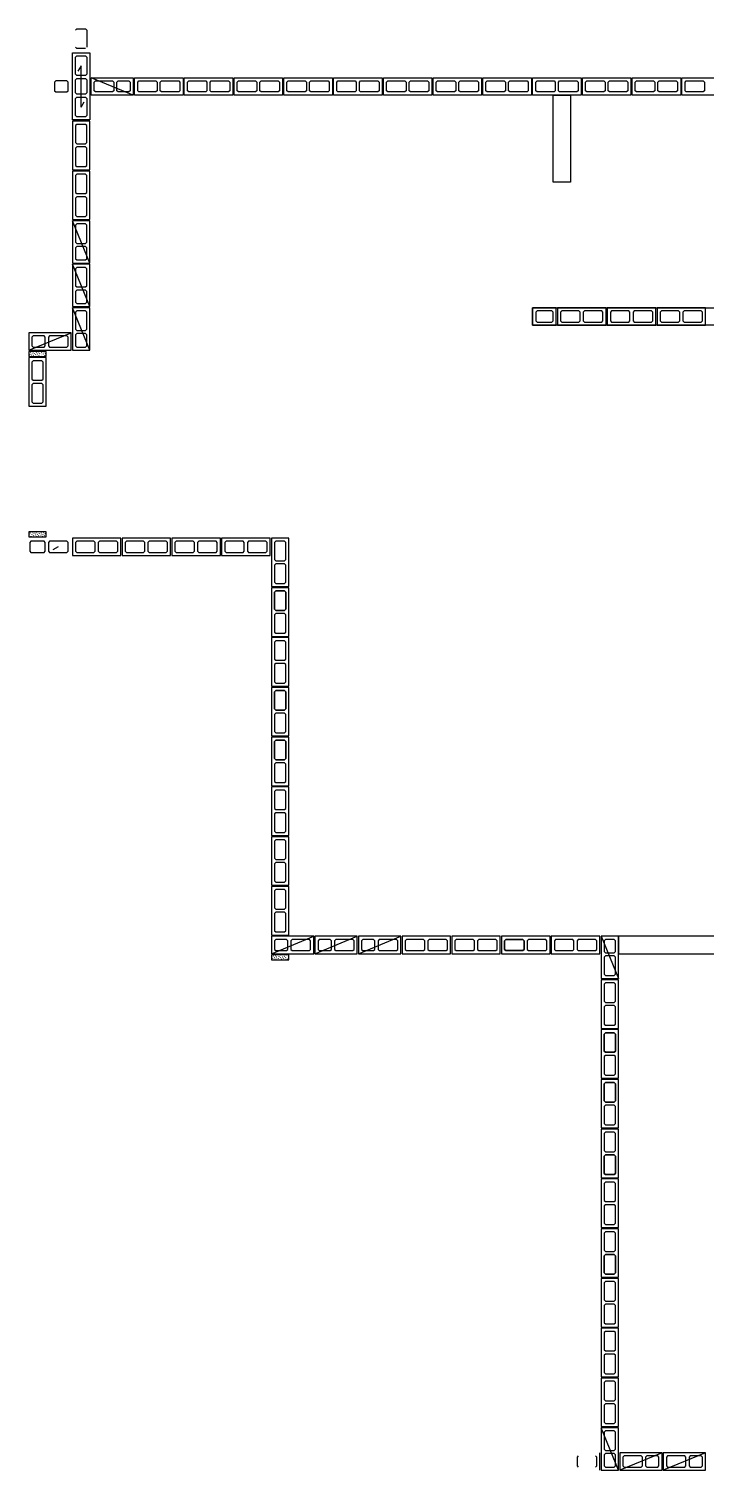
# Model space of a CAD drawing. Header units: millimetres. Extents: x 4930 to 18020, y -11120 to 463.
# Drawn here: x 4930 to 10375, y -11120 to 463 of the extents above; entities that cross this region are included whole.
import ezdxf

# ---------------------------------------------------------------- set-up
doc = ezdxf.new("R2010")
doc.units = ezdxf.units.MM
doc.layers.add('ESTRUTURA - ARQ-STA - BLOCOS_ESTRUTURAIS', color=250, linetype='Continuous')
doc.layers.add('F2_LAZOS_ALVENARIA', color=7, linetype='Continuous')

msp = doc.modelspace()

# ---------------------------------------------------------------- linework, layer by layer
at = {"layer": 'ESTRUTURA - ARQ-STA - BLOCOS_ESTRUTURAIS'}
for p, q in [((5350, 166), (5325, 123)), ((5350, -166), (5350, 166)), ((5770, -70), (5430, 70)), ((5350, -166), (5375, -123)), ((5420, -1420), (5280, -1080)), ((5420, -1770), (5280, -1430)), ((5420, -2120), (5280, -1780)), ((4930, -2120), (5270, -1980)), ((4930, -2146), (4930, -2146)), ((4930, -2168), (4930, -2168)), ((4936, -2130), (4936, -2130)), ((4938, -2132), (4938, -2132)), ((4939, -2155), (4940, -2157)), ((4944, -2138), (4946, -2140)), ((4950, -2166), (4951, -2168)), ((4955, -2149), (4957, -2151)), ((4958, -2130), (4958, -2130)), ((4961, -2133), (4963, -2135)), ((4966, -2161), (4968, -2162)), ((4969, -2141), (4969, -2141)), ((4972, -2144), (4974, -2146)), ((4980, -2130), (4980, -2130)), ((4983, -2155), (4985, -2157)), ((4989, -2139), (4991, -2141)), ((4994, -2167), (4996, -2168)), ((5000, -2150), (5002, -2152)), ((5002, -2130), (5002, -2130)), ((5005, -2133), (5007, -2135)), ((5011, -2161), (5013, -2163)), ((5017, -2144), (5018, -2146)), ((5024, -2130), (5024, -2130)), ((5028, -2156), (5030, -2157)), ((5031, -2159), (5031, -2159)), ((5033, -2139), (5035, -2141)), ((5039, -2167), (5041, -2169)), ((5044, -2150), (5046, -2152)), ((5046, -2130), (5046, -2130)), ((5050, -2133), (5051, -2135)), ((5056, -2161), (5057, -2163)), ((5061, -2145), (5063, -2146)), ((5062, -2168), (5062, -2168)), ((5068, -2130), (5068, -2130)), ((4938, -3582), (4938, -3582)), ((4944, -3589), (4943, -3587)), ((4961, -3583), (4959, -3581)), ((4989, -3589), (4987, -3587)), ((5005, -3583), (5004, -3582)), ((5033, -3589), (5032, -3588)), ((5050, -3584), (5048, -3582)), ((5070, -3582), (5070, -3582)), ((4932, -3620), (4932, -3620)), ((4939, -3605), (4937, -3604)), ((4950, -3617), (4948, -3615)), ((4956, -3600), (4954, -3598)), ((4954, -3620), (4954, -3620)), ((4967, -3611), (4965, -3609)), ((4969, -3591), (4969, -3591)), ((4972, -3594), (4970, -3593)), ((4976, -3620), (4976, -3620)), ((4983, -3606), (4982, -3604)), ((4995, -3617), (4993, -3615)), ((5000, -3600), (4998, -3598)), ((4998, -3620), (4998, -3620)), ((5011, -3611), (5009, -3609)), ((5017, -3595), (5015, -3593)), ((5020, -3620), (5020, -3620)), ((5028, -3606), (5026, -3604)), ((5031, -3609), (5031, -3609)), ((5039, -3617), (5037, -3615)), ((5042, -3620), (5042, -3620)), ((5045, -3601), (5043, -3599)), ((5056, -3612), (5054, -3610)), ((5061, -3595), (5060, -3593)), ((5062, -3618), (5062, -3618)), ((5064, -3620), (5064, -3620)), ((5070, -3604), (5070, -3604)), ((5166, -3700), (5123, -3725)), ((6880, -6970), (7220, -6830)), ((7230, -6970), (7570, -6830)), ((7580, -6970), (7920, -6830)), ((9530, -6830), (9670, -7170)), ((6880, -6996), (6880, -6996)), ((6880, -7018), (6880, -7018)), ((6886, -6980), (6886, -6980)), ((6888, -6982), (6888, -6982)), ((6888, -7005), (6890, -7007)), ((6894, -6988), (6896, -6990)), ((6900, -7016), (6901, -7018)), ((6905, -6999), (6907, -7001)), ((6908, -6980), (6908, -6980)), ((6911, -6983), (6912, -6985)), ((6916, -7011), (6918, -7012)), ((6919, -6991), (6919, -6991)), ((6922, -6994), (6924, -6996)), ((6930, -6980), (6930, -6980)), ((6933, -7005), (6935, -7007)), ((6939, -6989), (6940, -6991)), ((6944, -7017), (6946, -7018)), ((6950, -7000), (6952, -7002)), ((6952, -6980), (6952, -6980)), ((6955, -6983), (6957, -6985)), ((6961, -7011), (6963, -7013)), ((6967, -6994), (6968, -6996)), ((6974, -6980), (6974, -6980)), ((6978, -7006), (6979, -7007)), ((6981, -7009), (6981, -7009)), ((6983, -6989), (6985, -6991)), ((6989, -7017), (6991, -7019)), ((6994, -7000), (6996, -7002)), ((6996, -6980), (6996, -6980)), ((7000, -6983), (7001, -6985)), ((7006, -7011), (7007, -7013)), ((7011, -6995), (7013, -6996)), ((7012, -7018), (7012, -7018)), ((7018, -6980), (7018, -6980)), ((9670, -11120), (9530, -10780)), ((10020, -10980), (9680, -11120)), ((10370, -10980), (10030, -11120))]:
    msp.add_line(p, q, dxfattribs=at)
for points in [[(5305, 453), (5315, 463), (5385, 463)], [(5385, 463), (5395, 453), (5395, 315)], [(5420, 270), (5420, -270), (5280, -270), (5280, 270), (5420, 270)], [(5385, 305), (5315, 305), (5305, 315)], [(5385, 245), (5395, 235), (5395, 98), (5385, 88), (5315, 88), (5305, 98), (5305, 235), (5315, 245), (5385, 245)], [(5245, 35), (5235, 45), (5147, 45), (5137, 35), (5137, -35), (5147, -45), (5235, -45), (5245, -35), (5245, 35)], [(5385, 63), (5395, 53), (5395, -52), (5385, -62), (5315, -62), (5305, -52), (5305, 53), (5315, 63), (5385, 63)], [(5770, -70), (5430, -70), (5430, 70), (5770, 70), (5770, -70)], [(5612, -35), (5602, -45), (5465, -45), (5455, -35), (5455, 35), (5465, 45), (5602, 45), (5612, 35), (5612, -35)], [(5745, -35), (5735, -45), (5647, -45), (5637, -35), (5637, 35), (5647, 45), (5735, 45), (5745, 35), (5745, -35)], [(5780, 70), (6170, 70), (6170, -70), (5780, -70), (5780, 70)], [(5805, 35), (5815, 45), (5952, 45), (5962, 35), (5962, -35), (5952, -45), (5815, -45), (5805, -35), (5805, 35)], [(5987, 35), (5997, 45), (6135, 45), (6145, 35), (6145, -35), (6135, -45), (5997, -45), (5987, -35), (5987, 35)], [(6180, 70), (6570, 70), (6570, -70), (6180, -70), (6180, 70)], [(6205, 35), (6215, 45), (6352, 45), (6362, 35), (6362, -35), (6352, -45), (6215, -45), (6205, -35), (6205, 35)], [(6387, 35), (6397, 45), (6535, 45), (6545, 35), (6545, -35), (6535, -45), (6397, -45), (6387, -35), (6387, 35)], [(6580, 70), (6970, 70), (6970, -70), (6580, -70), (6580, 70)], [(6605, 35), (6615, 45), (6752, 45), (6762, 35), (6762, -35), (6752, -45), (6615, -45), (6605, -35), (6605, 35)], [(6787, 35), (6797, 45), (6935, 45), (6945, 35), (6945, -35), (6935, -45), (6797, -45), (6787, -35), (6787, 35)], [(6980, 70), (7370, 70), (7370, -70), (6980, -70), (6980, 70)], [(7005, 35), (7015, 45), (7152, 45), (7162, 35), (7162, -35), (7152, -45), (7015, -45), (7005, -35), (7005, 35)], [(7187, 35), (7197, 45), (7335, 45), (7345, 35), (7345, -35), (7335, -45), (7197, -45), (7187, -35), (7187, 35)], [(7380, 70), (7770, 70), (7770, -70), (7380, -70), (7380, 70)], [(7405, 35), (7415, 45), (7552, 45), (7562, 35), (7562, -35), (7552, -45), (7415, -45), (7405, -35), (7405, 35)], [(7587, 35), (7597, 45), (7735, 45), (7745, 35), (7745, -35), (7735, -45), (7597, -45), (7587, -35), (7587, 35)], [(7780, 70), (8170, 70), (8170, -70), (7780, -70), (7780, 70)], [(7805, 35), (7815, 45), (7952, 45), (7962, 35), (7962, -35), (7952, -45), (7815, -45), (7805, -35), (7805, 35)], [(7987, 35), (7997, 45), (8135, 45), (8145, 35), (8145, -35), (8135, -45), (7997, -45), (7987, -35), (7987, 35)], [(8180, 70), (8570, 70), (8570, -70), (8180, -70), (8180, 70)], [(8205, 35), (8215, 45), (8352, 45), (8362, 35), (8362, -35), (8352, -45), (8215, -45), (8205, -35), (8205, 35)], [(8387, 35), (8397, 45), (8535, 45), (8545, 35), (8545, -35), (8535, -45), (8397, -45), (8387, -35), (8387, 35)], [(8580, 70), (8970, 70), (8970, -70), (8580, -70), (8580, 70)], [(8605, 35), (8615, 45), (8752, 45), (8762, 35), (8762, -35), (8752, -45), (8615, -45), (8605, -35), (8605, 35)], [(8787, 35), (8797, 45), (8935, 45), (8945, 35), (8945, -35), (8935, -45), (8797, -45), (8787, -35), (8787, 35)], [(8980, 70), (9370, 70), (9370, -70), (8980, -70), (8980, 70)], [(9005, 35), (9015, 45), (9152, 45), (9162, 35), (9162, -35), (9152, -45), (9015, -45), (9005, -35), (9005, 35)], [(9187, 35), (9197, 45), (9335, 45), (9345, 35), (9345, -35), (9335, -45), (9197, -45), (9187, -35), (9187, 35)], [(9380, 70), (9770, 70), (9770, -70), (9380, -70), (9380, 70)], [(9405, 35), (9415, 45), (9552, 45), (9562, 35), (9562, -35), (9552, -45), (9415, -45), (9405, -35), (9405, 35)], [(9587, 35), (9597, 45), (9735, 45), (9745, 35), (9745, -35), (9735, -45), (9597, -45), (9587, -35), (9587, 35)], [(9780, 70), (10170, 70), (10170, -70), (9780, -70), (9780, 70)], [(9805, 35), (9815, 45), (9952, 45), (9962, 35), (9962, -35), (9952, -45), (9815, -45), (9805, -35), (9805, 35)], [(9987, 35), (9997, 45), (10135, 45), (10145, 35), (10145, -35), (10135, -45), (9997, -45), (9987, -35), (9987, 35)], [(10180, 70), (10570, 70), (10570, -70), (10180, -70), (10180, 70)], [(10205, 35), (10215, 45), (10352, 45), (10362, 35), (10362, -35), (10352, -45), (10215, -45), (10205, -35), (10205, 35)], [(5385, -87), (5395, -97), (5395, -235), (5385, -245), (5315, -245), (5305, -235), (5305, -97), (5315, -87), (5385, -87)], [(5420, -670), (5420, -280), (5280, -280), (5280, -670), (5420, -670)], [(5385, -462), (5395, -452), (5395, -315), (5385, -305), (5315, -305), (5305, -315), (5305, -452), (5315, -462), (5385, -462)], [(5385, -645), (5395, -635), (5395, -497), (5385, -487), (5315, -487), (5305, -497), (5305, -635), (5315, -645), (5385, -645)], [(5420, -1070), (5420, -680), (5280, -680), (5280, -1070), (5420, -1070)], [(5385, -862), (5395, -852), (5395, -715), (5385, -705), (5315, -705), (5305, -715), (5305, -852), (5315, -862), (5385, -862)], [(5385, -1045), (5395, -1035), (5395, -897), (5385, -887), (5315, -887), (5305, -897), (5305, -1035), (5315, -1045), (5385, -1045)], [(5420, -1420), (5420, -1080), (5280, -1080), (5280, -1420), (5420, -1420)], [(5385, -1262), (5395, -1252), (5395, -1115), (5385, -1105), (5315, -1105), (5305, -1115), (5305, -1252), (5315, -1262), (5385, -1262)], [(5385, -1395), (5395, -1385), (5395, -1297), (5385, -1287), (5315, -1287), (5305, -1297), (5305, -1385), (5315, -1395), (5385, -1395)], [(5420, -1770), (5420, -1430), (5280, -1430), (5280, -1770), (5420, -1770)], [(5385, -1612), (5395, -1602), (5395, -1465), (5385, -1455), (5315, -1455), (5305, -1465), (5305, -1602), (5315, -1612), (5385, -1612)], [(5385, -1745), (5395, -1735), (5395, -1647), (5385, -1637), (5315, -1637), (5305, -1647), (5305, -1735), (5315, -1745), (5385, -1745)], [(5420, -2120), (5420, -1780), (5280, -1780), (5280, -2120), (5420, -2120)], [(5385, -1962), (5395, -1952), (5395, -1815), (5385, -1805), (5315, -1805), (5305, -1815), (5305, -1952), (5315, -1962), (5385, -1962)], [(9170, -1780), (8980, -1780), (8980, -1920), (9170, -1920), (9170, -1780)], [(9145, -1815), (9135, -1805), (9015, -1805), (9005, -1815), (9005, -1885), (9015, -1895), (9135, -1895), (9145, -1885), (9145, -1815)], [(9570, -1780), (9180, -1780), (9180, -1920), (9570, -1920), (9570, -1780)], [(9362, -1815), (9352, -1805), (9215, -1805), (9205, -1815), (9205, -1885), (9215, -1895), (9352, -1895), (9362, -1885), (9362, -1815)], [(9545, -1815), (9535, -1805), (9397, -1805), (9387, -1815), (9387, -1885), (9397, -1895), (9535, -1895), (9545, -1885), (9545, -1815)], [(9970, -1780), (9580, -1780), (9580, -1920), (9970, -1920), (9970, -1780)], [(9762, -1815), (9752, -1805), (9615, -1805), (9605, -1815), (9605, -1885), (9615, -1895), (9752, -1895), (9762, -1885), (9762, -1815)], [(9762, -1815), (9752, -1805), (9615, -1805), (9605, -1815), (9605, -1885), (9615, -1895), (9752, -1895), (9762, -1885), (9762, -1815)], [(9945, -1815), (9935, -1805), (9797, -1805), (9787, -1815), (9787, -1885), (9797, -1895), (9935, -1895), (9945, -1885), (9945, -1815)], [(10370, -1780), (9980, -1780), (9980, -1920), (10370, -1920), (10370, -1780)], [(10162, -1815), (10152, -1805), (10015, -1805), (10005, -1815), (10005, -1885), (10015, -1895), (10152, -1895), (10162, -1885), (10162, -1815)], [(10345, -1815), (10335, -1805), (10197, -1805), (10187, -1815), (10187, -1885), (10197, -1895), (10335, -1895), (10345, -1885), (10345, -1815)], [(10345, -1815), (10335, -1805), (10197, -1805), (10187, -1815), (10187, -1885), (10197, -1895), (10335, -1895), (10345, -1885), (10345, -1815)], [(4930, -2120), (5270, -2120), (5270, -1980), (4930, -1980), (4930, -2120)], [(4955, -2085), (4965, -2095), (5052, -2095), (5062, -2085), (5062, -2015), (5052, -2005), (4965, -2005), (4955, -2015), (4955, -2085)], [(5087, -2085), (5097, -2095), (5235, -2095), (5245, -2085), (5245, -2015), (5235, -2005), (5097, -2005), (5087, -2015), (5087, -2085)], [(5385, -2095), (5395, -2085), (5395, -1997), (5385, -1987), (5315, -1987), (5305, -1997), (5305, -2085), (5315, -2095), (5385, -2095)], [(4930, -2130), (4930, -2170), (5070, -2170), (5070, -2130), (4930, -2130)], [(4930, -2180), (4930, -2570), (5070, -2570), (5070, -2180), (4930, -2180)], [(4965, -2205), (4955, -2215), (4955, -2352), (4965, -2362), (5035, -2362), (5045, -2352), (5045, -2215), (5035, -2205), (4965, -2205)], [(4965, -2387), (4955, -2397), (4955, -2535), (4965, -2545), (5035, -2545), (5045, -2535), (5045, -2397), (5035, -2387), (4965, -2387)], [(5070, -3620), (5070, -3580), (4930, -3580), (4930, -3620), (5070, -3620)], [(5062, -3665), (5052, -3655), (4947, -3655), (4937, -3665), (4937, -3735), (4947, -3745), (5052, -3745), (5062, -3735), (5062, -3665)], [(5245, -3665), (5235, -3655), (5097, -3655), (5087, -3665), (5087, -3735), (5097, -3745), (5235, -3745), (5245, -3735), (5245, -3665)], [(5670, -3630), (5280, -3630), (5280, -3770), (5670, -3770), (5670, -3630)], [(5462, -3665), (5452, -3655), (5315, -3655), (5305, -3665), (5305, -3735), (5315, -3745), (5452, -3745), (5462, -3735), (5462, -3665)], [(5645, -3665), (5635, -3655), (5497, -3655), (5487, -3665), (5487, -3735), (5497, -3745), (5635, -3745), (5645, -3735), (5645, -3665)], [(6070, -3630), (5680, -3630), (5680, -3770), (6070, -3770), (6070, -3630)], [(5862, -3665), (5852, -3655), (5715, -3655), (5705, -3665), (5705, -3735), (5715, -3745), (5852, -3745), (5862, -3735), (5862, -3665)], [(6045, -3665), (6035, -3655), (5897, -3655), (5887, -3665), (5887, -3735), (5897, -3745), (6035, -3745), (6045, -3735), (6045, -3665)], [(6470, -3630), (6080, -3630), (6080, -3770), (6470, -3770), (6470, -3630)], [(6262, -3665), (6252, -3655), (6115, -3655), (6105, -3665), (6105, -3735), (6115, -3745), (6252, -3745), (6262, -3735), (6262, -3665)], [(6445, -3665), (6435, -3655), (6297, -3655), (6287, -3665), (6287, -3735), (6297, -3745), (6435, -3745), (6445, -3735), (6445, -3665)], [(6870, -3630), (6480, -3630), (6480, -3770), (6870, -3770), (6870, -3630)], [(6662, -3665), (6652, -3655), (6515, -3655), (6505, -3665), (6505, -3735), (6515, -3745), (6652, -3745), (6662, -3735), (6662, -3665)], [(6845, -3665), (6835, -3655), (6697, -3655), (6687, -3665), (6687, -3735), (6697, -3745), (6835, -3745), (6845, -3735), (6845, -3665)], [(6880, -3630), (6880, -4020), (7020, -4020), (7020, -3630), (6880, -3630)], [(6915, -3655), (6905, -3665), (6905, -3802), (6915, -3812), (6985, -3812), (6995, -3802), (6995, -3665), (6985, -3655), (6915, -3655)], [(6915, -3837), (6905, -3847), (6905, -3985), (6915, -3995), (6985, -3995), (6995, -3985), (6995, -3847), (6985, -3837), (6915, -3837)], [(6880, -4030), (6880, -4420), (7020, -4420), (7020, -4030), (6880, -4030)], [(6915, -4055), (6905, -4065), (6905, -4202), (6915, -4212), (6985, -4212), (6995, -4202), (6995, -4065), (6985, -4055), (6915, -4055)], [(6985, -4055), (6995, -4065), (6995, -4202), (6985, -4212), (6915, -4212), (6905, -4202), (6905, -4065), (6915, -4055), (6985, -4055)], [(6915, -4237), (6905, -4247), (6905, -4385), (6915, -4395), (6985, -4395), (6995, -4385), (6995, -4247), (6985, -4237), (6915, -4237)], [(6915, -4237), (6905, -4247), (6905, -4385), (6915, -4395), (6985, -4395), (6995, -4385), (6995, -4247), (6985, -4237), (6915, -4237)], [(6880, -4430), (6880, -4820), (7020, -4820), (7020, -4430), (6880, -4430)], [(6915, -4455), (6905, -4465), (6905, -4602), (6915, -4612), (6985, -4612), (6995, -4602), (6995, -4465), (6985, -4455), (6915, -4455)], [(6915, -4637), (6905, -4647), (6905, -4785), (6915, -4795), (6985, -4795), (6995, -4785), (6995, -4647), (6985, -4637), (6915, -4637)], [(6915, -4637), (6905, -4647), (6905, -4785), (6915, -4795), (6985, -4795), (6995, -4785), (6995, -4647), (6985, -4637), (6915, -4637)], [(6880, -4830), (6880, -5220), (7020, -5220), (7020, -4830), (6880, -4830)], [(6915, -4855), (6905, -4865), (6905, -5002), (6915, -5012), (6985, -5012), (6995, -5002), (6995, -4865), (6985, -4855), (6915, -4855)], [(6985, -4855), (6995, -4865), (6995, -5002), (6985, -5012), (6915, -5012), (6905, -5002), (6905, -4865), (6915, -4855), (6985, -4855)], [(6915, -5037), (6905, -5047), (6905, -5185), (6915, -5195), (6985, -5195), (6995, -5185), (6995, -5047), (6985, -5037), (6915, -5037)], [(6880, -5230), (6880, -5620), (7020, -5620), (7020, -5230), (6880, -5230)], [(6915, -5255), (6905, -5265), (6905, -5402), (6915, -5412), (6985, -5412), (6995, -5402), (6995, -5265), (6985, -5255), (6915, -5255)], [(6985, -5255), (6995, -5265), (6995, -5402), (6985, -5412), (6915, -5412), (6905, -5402), (6905, -5265), (6915, -5255), (6985, -5255)], [(6915, -5437), (6905, -5447), (6905, -5585), (6915, -5595), (6985, -5595), (6995, -5585), (6995, -5447), (6985, -5437), (6915, -5437)], [(6880, -5630), (6880, -6020), (7020, -6020), (7020, -5630), (6880, -5630)], [(6915, -5655), (6905, -5665), (6905, -5802), (6915, -5812), (6985, -5812), (6995, -5802), (6995, -5665), (6985, -5655), (6915, -5655)], [(6915, -5837), (6905, -5847), (6905, -5985), (6915, -5995), (6985, -5995), (6995, -5985), (6995, -5847), (6985, -5837), (6915, -5837)], [(6880, -6030), (6880, -6420), (7020, -6420), (7020, -6030), (6880, -6030)], [(6915, -6055), (6905, -6065), (6905, -6202), (6915, -6212), (6985, -6212), (6995, -6202), (6995, -6065), (6985, -6055), (6915, -6055)], [(6915, -6237), (6905, -6247), (6905, -6385), (6915, -6395), (6985, -6395), (6995, -6385), (6995, -6247), (6985, -6237), (6915, -6237)], [(6880, -6430), (6880, -6820), (7020, -6820), (7020, -6430), (6880, -6430)], [(6915, -6455), (6905, -6465), (6905, -6602), (6915, -6612), (6985, -6612), (6995, -6602), (6995, -6465), (6985, -6455), (6915, -6455)], [(6915, -6637), (6905, -6647), (6905, -6785), (6915, -6795), (6985, -6795), (6995, -6785), (6995, -6647), (6985, -6637), (6915, -6637)], [(6880, -6970), (7220, -6970), (7220, -6830), (6880, -6830), (6880, -6970)], [(7230, -6970), (7570, -6970), (7570, -6830), (7230, -6830), (7230, -6970)], [(7580, -6970), (7920, -6970), (7920, -6830), (7580, -6830), (7580, -6970)], [(8320, -6830), (7930, -6830), (7930, -6970), (8320, -6970), (8320, -6830)], [(8720, -6830), (8330, -6830), (8330, -6970), (8720, -6970), (8720, -6830)], [(9120, -6830), (8730, -6830), (8730, -6970), (9120, -6970), (9120, -6830)], [(9520, -6830), (9130, -6830), (9130, -6970), (9520, -6970), (9520, -6830)], [(9530, -6830), (9530, -7170), (9670, -7170), (9670, -6830), (9530, -6830)], [(6905, -6935), (6915, -6945), (7002, -6945), (7012, -6935), (7012, -6865), (7002, -6855), (6915, -6855), (6905, -6865), (6905, -6935)], [(7037, -6935), (7047, -6945), (7185, -6945), (7195, -6935), (7195, -6865), (7185, -6855), (7047, -6855), (7037, -6865), (7037, -6935)], [(7255, -6935), (7265, -6945), (7352, -6945), (7362, -6935), (7362, -6865), (7352, -6855), (7265, -6855), (7255, -6865), (7255, -6935)], [(7387, -6935), (7397, -6945), (7535, -6945), (7545, -6935), (7545, -6865), (7535, -6855), (7397, -6855), (7387, -6865), (7387, -6935)], [(7605, -6935), (7615, -6945), (7702, -6945), (7712, -6935), (7712, -6865), (7702, -6855), (7615, -6855), (7605, -6865), (7605, -6935)], [(7737, -6935), (7747, -6945), (7885, -6945), (7895, -6935), (7895, -6865), (7885, -6855), (7747, -6855), (7737, -6865), (7737, -6935)], [(8112, -6865), (8102, -6855), (7965, -6855), (7955, -6865), (7955, -6935), (7965, -6945), (8102, -6945), (8112, -6935), (8112, -6865)], [(8295, -6865), (8285, -6855), (8147, -6855), (8137, -6865), (8137, -6935), (8147, -6945), (8285, -6945), (8295, -6935), (8295, -6865)], [(8512, -6865), (8502, -6855), (8365, -6855), (8355, -6865), (8355, -6935), (8365, -6945), (8502, -6945), (8512, -6935), (8512, -6865)], [(8695, -6865), (8685, -6855), (8547, -6855), (8537, -6865), (8537, -6935), (8547, -6945), (8685, -6945), (8695, -6935), (8695, -6865)], [(8912, -6865), (8902, -6855), (8765, -6855), (8755, -6865), (8755, -6935), (8765, -6945), (8902, -6945), (8912, -6935), (8912, -6865)], [(8755, -6865), (8765, -6855), (8902, -6855), (8912, -6865), (8912, -6935), (8902, -6945), (8765, -6945), (8755, -6935), (8755, -6865)], [(9095, -6865), (9085, -6855), (8947, -6855), (8937, -6865), (8937, -6935), (8947, -6945), (9085, -6945), (9095, -6935), (9095, -6865)], [(9312, -6865), (9302, -6855), (9165, -6855), (9155, -6865), (9155, -6935), (9165, -6945), (9302, -6945), (9312, -6935), (9312, -6865)], [(9495, -6865), (9485, -6855), (9347, -6855), (9337, -6865), (9337, -6935), (9347, -6945), (9485, -6945), (9495, -6935), (9495, -6865)], [(9565, -6855), (9555, -6865), (9555, -6952), (9565, -6962), (9635, -6962), (9645, -6952), (9645, -6865), (9635, -6855), (9565, -6855)], [(6880, -6980), (6880, -7020), (7020, -7020), (7020, -6980), (6880, -6980)], [(9565, -6987), (9555, -6997), (9555, -7135), (9565, -7145), (9635, -7145), (9645, -7135), (9645, -6997), (9635, -6987), (9565, -6987)], [(9670, -7570), (9670, -7180), (9530, -7180), (9530, -7570), (9670, -7570)], [(9635, -7362), (9645, -7352), (9645, -7215), (9635, -7205), (9565, -7205), (9555, -7215), (9555, -7352), (9565, -7362), (9635, -7362)], [(9635, -7545), (9645, -7535), (9645, -7397), (9635, -7387), (9565, -7387), (9555, -7397), (9555, -7535), (9565, -7545), (9635, -7545)], [(9670, -7970), (9670, -7580), (9530, -7580), (9530, -7970), (9670, -7970)], [(9635, -7762), (9645, -7752), (9645, -7615), (9635, -7605), (9565, -7605), (9555, -7615), (9555, -7752), (9565, -7762), (9635, -7762)], [(9635, -7605), (9645, -7615), (9645, -7752), (9635, -7762), (9565, -7762), (9555, -7752), (9555, -7615), (9565, -7605), (9635, -7605)], [(9635, -7945), (9645, -7935), (9645, -7797), (9635, -7787), (9565, -7787), (9555, -7797), (9555, -7935), (9565, -7945), (9635, -7945)], [(9670, -8370), (9670, -7980), (9530, -7980), (9530, -8370), (9670, -8370)], [(9635, -8162), (9645, -8152), (9645, -8015), (9635, -8005), (9565, -8005), (9555, -8015), (9555, -8152), (9565, -8162), (9635, -8162)], [(9635, -8005), (9645, -8015), (9645, -8152), (9635, -8162), (9565, -8162), (9555, -8152), (9555, -8015), (9565, -8005), (9635, -8005)], [(9635, -8345), (9645, -8335), (9645, -8197), (9635, -8187), (9565, -8187), (9555, -8197), (9555, -8335), (9565, -8345), (9635, -8345)], [(9670, -8770), (9670, -8380), (9530, -8380), (9530, -8770), (9670, -8770)], [(9635, -8562), (9645, -8552), (9645, -8415), (9635, -8405), (9565, -8405), (9555, -8415), (9555, -8552), (9565, -8562), (9635, -8562)], [(9635, -8745), (9645, -8735), (9645, -8597), (9635, -8587), (9565, -8587), (9555, -8597), (9555, -8735), (9565, -8745), (9635, -8745)], [(9635, -8587), (9645, -8597), (9645, -8735), (9635, -8745), (9565, -8745), (9555, -8735), (9555, -8597), (9565, -8587), (9635, -8587)], [(9670, -9170), (9670, -8780), (9530, -8780), (9530, -9170), (9670, -9170)], [(9635, -8962), (9645, -8952), (9645, -8815), (9635, -8805), (9565, -8805), (9555, -8815), (9555, -8952), (9565, -8962), (9635, -8962)], [(9635, -9145), (9645, -9135), (9645, -8997), (9635, -8987), (9565, -8987), (9555, -8997), (9555, -9135), (9565, -9145), (9635, -9145)], [(9670, -9570), (9670, -9180), (9530, -9180), (9530, -9570), (9670, -9570)], [(9635, -9362), (9645, -9352), (9645, -9215), (9635, -9205), (9565, -9205), (9555, -9215), (9555, -9352), (9565, -9362), (9635, -9362)], [(9635, -9545), (9645, -9535), (9645, -9397), (9635, -9387), (9565, -9387), (9555, -9397), (9555, -9535), (9565, -9545), (9635, -9545)], [(9635, -9387), (9645, -9397), (9645, -9535), (9635, -9545), (9565, -9545), (9555, -9535), (9555, -9397), (9565, -9387), (9635, -9387)], [(9670, -9970), (9670, -9580), (9530, -9580), (9530, -9970), (9670, -9970)], [(9635, -9762), (9645, -9752), (9645, -9615), (9635, -9605), (9565, -9605), (9555, -9615), (9555, -9752), (9565, -9762), (9635, -9762)], [(9635, -9945), (9645, -9935), (9645, -9797), (9635, -9787), (9565, -9787), (9555, -9797), (9555, -9935), (9565, -9945), (9635, -9945)], [(9670, -10370), (9670, -9980), (9530, -9980), (9530, -10370), (9670, -10370)], [(9635, -10162), (9645, -10152), (9645, -10015), (9635, -10005), (9565, -10005), (9555, -10015), (9555, -10152), (9565, -10162), (9635, -10162)], [(9635, -10345), (9645, -10335), (9645, -10197), (9635, -10187), (9565, -10187), (9555, -10197), (9555, -10335), (9565, -10345), (9635, -10345)], [(9670, -10770), (9670, -10380), (9530, -10380), (9530, -10770), (9670, -10770)], [(9635, -10562), (9645, -10552), (9645, -10415), (9635, -10405), (9565, -10405), (9555, -10415), (9555, -10552), (9565, -10562), (9635, -10562)], [(9635, -10745), (9645, -10735), (9645, -10597), (9635, -10587), (9565, -10587), (9555, -10597), (9555, -10735), (9565, -10745), (9635, -10745)], [(9670, -11120), (9670, -10780), (9530, -10780), (9530, -11120), (9670, -11120)], [(9635, -10962), (9645, -10952), (9645, -10815), (9635, -10805), (9565, -10805), (9555, -10815), (9555, -10952), (9565, -10962), (9635, -10962)], [(9520, -11120), (9520, -10980)], [(9635, -11095), (9645, -11085), (9645, -10997), (9635, -10987), (9565, -10987), (9555, -10997), (9555, -11085), (9565, -11095), (9635, -11095)], [(10020, -10980), (9680, -10980), (9680, -11120), (10020, -11120), (10020, -10980)], [(10370, -10980), (10030, -10980), (10030, -11120), (10370, -11120), (10370, -10980)], [(9347, -11005), (9337, -11015), (9337, -11085)], [(9337, -11085), (9347, -11095)], [(9485, -11095), (9495, -11085), (9495, -11015), (9485, -11005)], [(9862, -11015), (9852, -11005), (9715, -11005), (9705, -11015), (9705, -11085), (9715, -11095), (9852, -11095), (9862, -11085), (9862, -11015)], [(9995, -11015), (9985, -11005), (9897, -11005), (9887, -11015), (9887, -11085), (9897, -11095), (9985, -11095), (9995, -11085), (9995, -11015)], [(10212, -11015), (10202, -11005), (10065, -11005), (10055, -11015), (10055, -11085), (10065, -11095), (10202, -11095), (10212, -11085), (10212, -11015)], [(10345, -11015), (10335, -11005), (10247, -11005), (10237, -11015), (10237, -11085), (10247, -11095), (10335, -11095), (10345, -11085), (10345, -11015)]]:
    msp.add_lwpolyline(points, dxfattribs=at)
at = {"layer": 'F2_LAZOS_ALVENARIA'}
for points in [[(9285, -770), (9145, -770), (9145, -70), (9285, -70)], [(10780, -1630), (10920, -1630), (10920, -1970), (10780, -1970), (10780, -1920), (8980, -1920), (8980, -1780), (10780, -1780)], [(11220, -6830), (9670, -6830), (9670, -6970), (11220, -6970)]]:
    msp.add_lwpolyline(points, close=True, dxfattribs=at)

doc.saveas('drawing.dxf')
